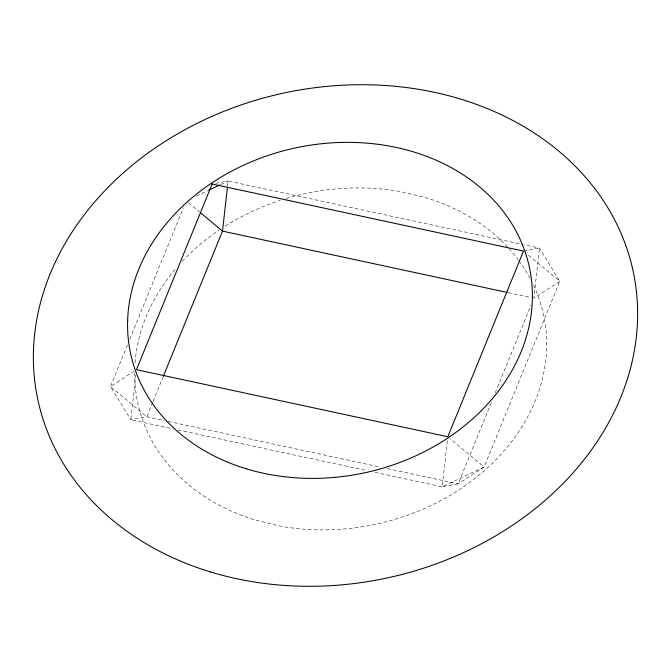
<?xml version="1.0" encoding="UTF-8"?>
<svg xmlns="http://www.w3.org/2000/svg" width="671" height="671" viewBox="0 0 671 671"><rect width="100%" height="100%" fill="white"/><g stroke="black" fill="none" stroke-linecap="round" stroke-linejoin="round"><path stroke-width="0.5" stroke-dasharray="3.35 2.52" d="M135.877 374.804L130.82 419.769L172.808 428.811M227.561 186.152L228.14 181.044L523.103 244.563M447.347 440.83L442.172 486.819L374.577 472.258M127.448 344.953L110.497 386.538L130.82 419.769L146.806 416.792L164.219 420.541M129.813 339.149L183.426 207.633M152.72 402.281L146.806 416.792L110.497 386.538L133.856 371.373M153.114 401.317L163.363 376.171M491.281 402.608L458.167 483.841L442.172 486.819L484.118 466.999L559.815 281.325L539.492 248.094L524.126 244.789M495.223 392.938L531.096 304.936M196.444 196.016L207.633 190.732M220.684 184.567L228.14 181.044L213.143 183.829M523.497 251.071L539.492 248.094L533.856 298.167L559.815 281.325L526.66 253.697M508.249 292.657L530.786 297.505M168.32 421.422L380.323 467.083M387.494 468.626L458.167 483.841L484.118 466.999L450.174 438.717M177.932 429.91L366.383 470.497M188.559 202.835L199.606 212.044M533.571 285.309A207.616 169.025 -12.4 0 1 490.744 464.785A207.616 169.025 -12.4 0 1 280.495 526.148L255.29 520.067A207.616 169.025 -12.4 0 1 134.645 372.875M135.072 362.726A207.616 169.025 -12.4 0 1 176.079 268.241M182.327 261.271A207.616 169.025 -12.4 0 1 219.207 230.01M225.204 226.093A207.616 169.025 -12.4 0 1 280.201 200.377M286.19 198.507A207.616 169.025 -12.4 0 1 400.797 191.638L425.993 197.719A207.616 169.025 -12.4 0 1 507.62 247.129M509.012 248.639A207.616 169.025 -12.4 0 1 518.306 259.903M518.926 260.742A207.616 169.025 -12.4 0 1 529.914 278.054"/><path stroke-width="1.01" d="M227.444 187.175L222.504 231.118L163.363 376.171M208.564 190.287L219.744 185.003M507.226 292.439L222.504 231.118L200.394 212.699M212.145 184.013L136.456 369.687L447.809 436.746L523.497 251.071L212.145 184.013M210.317 571.893A304.508 247.901 -12.4 0 0 636.225 289.847A304.508 247.901 -12.4 0 0 159.958 144.76A304.508 247.901 -12.4 0 0 210.317 571.893M246.106 468.752A204.009 166.089 -12.4 0 0 531.457 279.799A204.009 166.089 -12.4 0 0 212.371 182.587A204.009 166.089 -12.4 0 0 246.106 468.752"/></g></svg>
